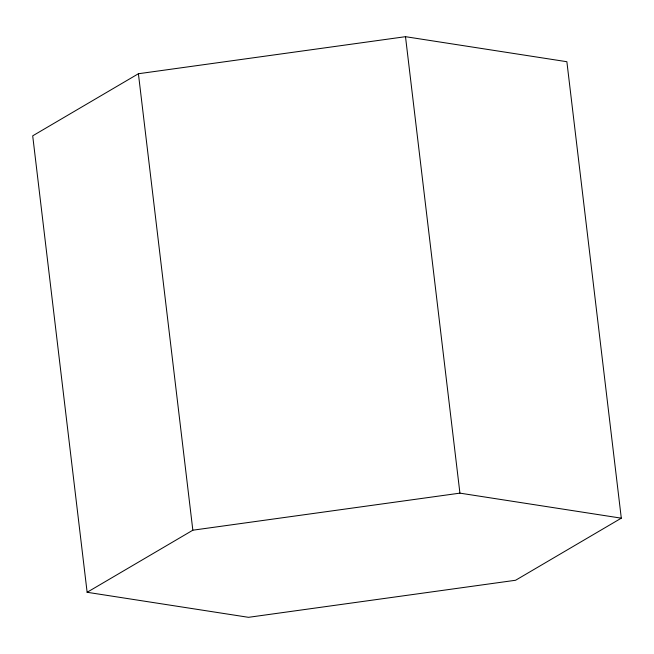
<?xml version="1.0" encoding="UTF-8"?>
<svg xmlns="http://www.w3.org/2000/svg" width="654" height="654" viewBox="0 0 654 654"><rect width="100%" height="100%" fill="white"/><g stroke="black" fill="none" stroke-linecap="round" stroke-linejoin="round"><path stroke-width="0.98" d="M138.411 73.739L32.7 135.828L87.129 592.287L248.504 617.319L515.589 580.261L621.3 518.172L566.871 61.713L405.496 36.681L138.411 73.739L192.84 530.198L87.129 592.287M192.84 530.198L459.925 493.141L621.3 518.172M405.496 36.681L459.925 493.141"/></g></svg>
